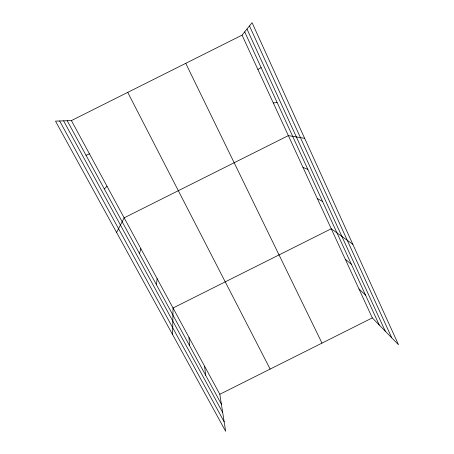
<?xml version="1.0" encoding="UTF-8"?>
<svg xmlns="http://www.w3.org/2000/svg" width="454" height="454" viewBox="0 0 454 454"><rect width="100%" height="100%" fill="white"/><g stroke="black" fill="none" stroke-linecap="round" stroke-linejoin="round"><path stroke-width="0.68" d="M172.611 334.592L173.036 308.011L331.25 228.771L352.843 244.32M156.431 284.754L157.141 278.694M139.509 253.644L140.848 248.644M116.599 232.476L124.146 217.841L288.347 135.615L304.645 138.311M242.067 35.134L252.078 22.7L398.487 344.717L372.303 317.902L242.067 35.134L71.409 120.582L55.513 121.116L225.655 431.3L219.821 394.288L71.409 120.582M104.318 188.949L107.019 186.248M257.895 69.496L261.124 67.612M219.821 394.288L372.303 317.902M86.016 155.291L89.444 153.838M273.314 102.979L277.105 102.428M303.005 167.441L307.823 169.353M317.301 198.483L322.595 201.536M345.273 259.217L351.458 264.415M358.949 288.92L365.555 295.123M59.644 120.98L224.157 421.8M63.611 120.843L222.704 412.59M67.215 120.719L221.376 404.174M127.733 92.383L270.141 369.079M185.754 63.327L321.988 343.111M244.712 31.854L379.294 325.07M246.982 29.033L385.253 331.165M249.479 25.929L391.768 337.838M204.606 366.23L205.634 375.225M189.017 337.481L189.488 345.539"/></g></svg>
